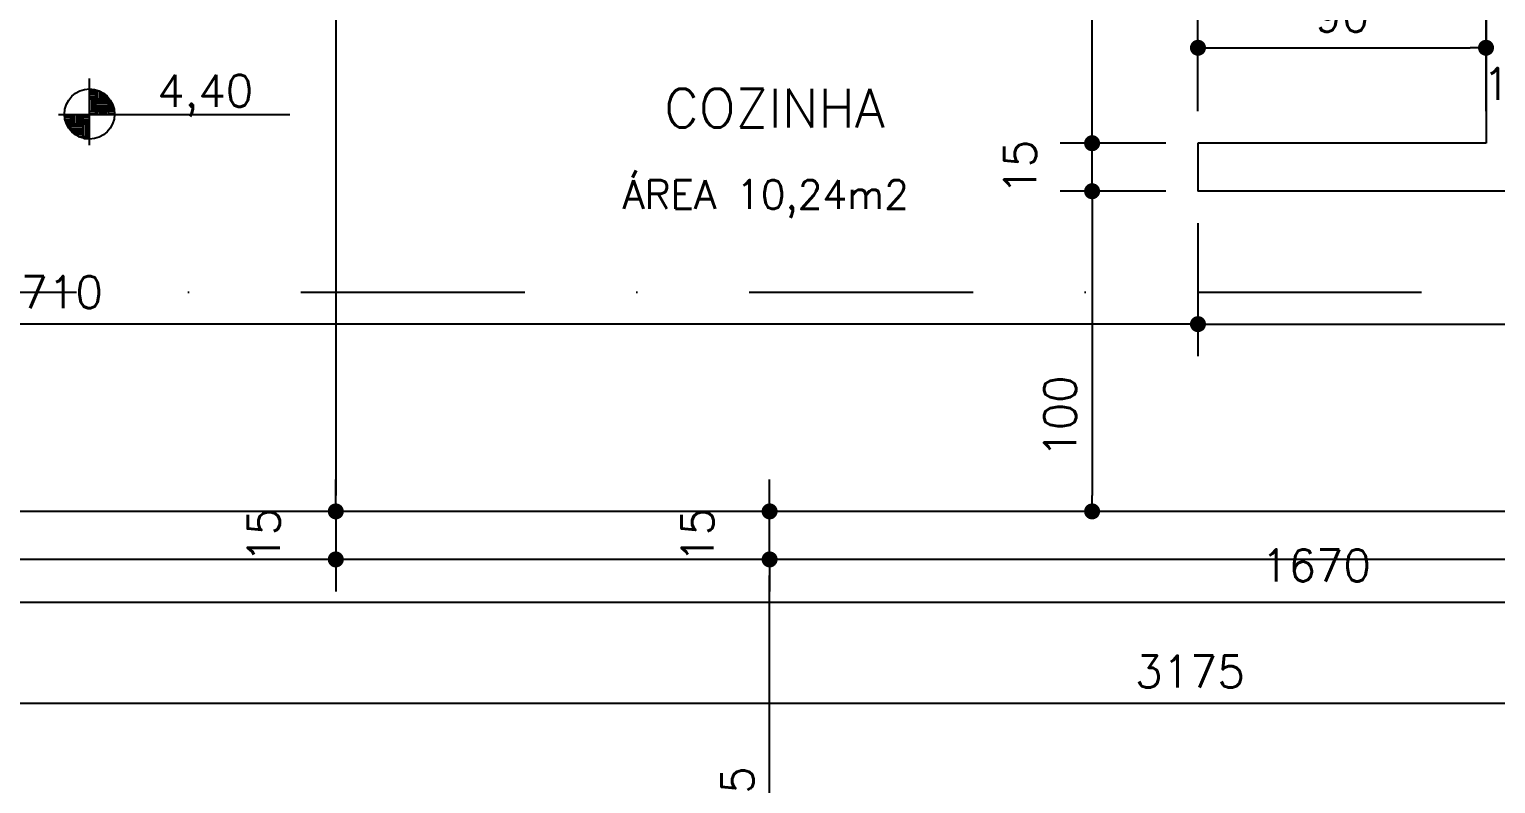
# Model space of a CAD drawing. Header units: inches. Extents: x 580771 to 672494, y 7715997 to 7829530.
# Drawn here: x 653922 to 654380.2, y 7723922.6 to 7724158.3 of the extents above; entities that cross this region are included whole.
import ezdxf

# ---------------------------------------------------------------- set-up
doc = ezdxf.new("R2010")
doc.units = ezdxf.units.IN
doc.header["$MEASUREMENT"] = 0
doc.header["$PDMODE"] = 2
doc.linetypes.add('DASHDOTX2', pattern=[2, 1, -0.5, 0, -0.5])
for name, color, linetype in [('02', 2, 'Continuous'), ('04', 4, 'Continuous'), ('Layer3', 3, 'Continuous'), ('NIVEL', 2, 'Continuous'), ('parede', 6, 'Continuous')]:
    doc.layers.add(name, color=color, linetype=linetype)
doc.styles.add('R80E50', font='romans.shx', dxfattribs={"height": 10})
doc.styles.add('ROMANS', font='romans', dxfattribs={"height": 0.2})
doc.dimstyles.new('ARQ50', dxfattribs={"dimscale": 50, "dimtxt": 10, "dimasz": 0.1, "dimexe": 0.2, "dimexo": 0.2, "dimgap": 0.1, "dimtad": 1, "dimdec": 0, "dimzin": 12, "dimdsep": 46, "dimtxsty": 'R80E50', "dimblk1": 'DOT', "dimblk2": 'DOT', "dimsah": 1, "dimcen": 0.4, "dimclrd": 15, "dimclre": 15, "dimclrt": 3, "dimadec": 0, "dimazin": 0, "dimtfac": 1, "dimtdec": 0, "dimtmove": 2, "dimatfit": 3, "dimldrblk": 'DOT', "dimfxl": 0.2, "dimtolj": 1, "dimtzin": 12, "dimarcsym": 0})

# ---------------------------------------------------------------- blocks, each defined once
blk = doc.blocks.new('_DOT')
at = {"color": 0, "linetype": 'ByBlock'}
blk.add_line((-0.5, 0), (-1, 0), dxfattribs=at)
at = {"color": 0, "linetype": 'ByBlock', "const_width": 0.5}
blk.add_lwpolyline([(-0.25, 0, 1), (0.25, 0, 1)], format="xyb", close=True, dxfattribs=at)
blk = doc.blocks.new('*D1354')
at = {"layer": 'Defpoints', "color": 0, "transparency": 16777216}
for p in [(653577.19, 7724007.68), (655247.19, 7724007.68), (653577.19, 7723979.22)]:
    blk.add_point(p, dxfattribs=at)
at = {"layer": 'NIVEL', "color": 15, "lineweight": -2, "transparency": 16777216}
for p, q in [((653577.19, 7723997.68), (653577.19, 7723969.22)), ((655247.19, 7723997.68), (655247.19, 7723969.22)), ((655242.19, 7723979.22), (653582.19, 7723979.22))]:
    blk.add_line(p, q, dxfattribs=at)
at = {"layer": 'NIVEL', "color": 15, "lineweight": -2, "transparency": 16777216, "xscale": 5, "yscale": 5, "zscale": 5, "rotation": 180}
blk.add_blockref('_DOT', (653577.19, 7723979.22), dxfattribs=at)
at = {"layer": 'NIVEL', "color": 15, "lineweight": -2, "transparency": 16777216, "xscale": 5, "yscale": 5, "zscale": 5}
blk.add_blockref('_DOT', (655247.19, 7723979.22), dxfattribs=at)
at = {"layer": 'NIVEL', "color": 3, "transparency": 16777216, "insert": (654324.07, 7723990.81), "char_height": 10, "attachment_point": 5, "style": 'R80E50'}
blk.add_mtext('\\A1;1670', dxfattribs=at)
blk = doc.blocks.new('*D1369')
at = {"layer": 'Defpoints', "color": 0, "transparency": 16777216}
for p in [(652697.19, 7724000.18), (655872.19, 7723992.68), (652697.19, 7723947.63)]:
    blk.add_point(p, dxfattribs=at)
at = {"layer": 'NIVEL', "color": 15, "lineweight": -2, "transparency": 16777216}
for p, q in [((652697.19, 7723990.18), (652697.19, 7723937.63)), ((655872.19, 7723982.68), (655872.19, 7723937.63)), ((655867.19, 7723947.63), (652702.19, 7723947.63))]:
    blk.add_line(p, q, dxfattribs=at)
at = {"layer": 'NIVEL', "color": 15, "lineweight": -2, "transparency": 16777216, "xscale": 5, "yscale": 5, "zscale": 5, "rotation": 180}
blk.add_blockref('_DOT', (652697.19, 7723947.63), dxfattribs=at)
at = {"layer": 'NIVEL', "color": 15, "lineweight": -2, "transparency": 16777216, "xscale": 5, "yscale": 5, "zscale": 5}
blk.add_blockref('_DOT', (655872.19, 7723947.63), dxfattribs=at)
at = {"layer": 'NIVEL', "color": 3, "transparency": 16777216, "insert": (654284.69, 7723957.63), "char_height": 10, "attachment_point": 5, "style": 'R80E50'}
blk.add_mtext('\\A1;3175', dxfattribs=at)
blk = doc.blocks.new('*D1337')
at = {"layer": 'Defpoints', "color": 0, "transparency": 16777216}
for p in [(654287.19, 7724107.68), (654607.19, 7724107.68), (654607.19, 7724066.17)]:
    blk.add_point(p, dxfattribs=at)
at = {"layer": 'NIVEL', "color": 15, "lineweight": -2, "transparency": 16777216}
for p, q in [((654287.19, 7724097.68), (654287.19, 7724056.17)), ((654607.19, 7724097.68), (654607.19, 7724056.17)), ((654292.19, 7724066.17), (654602.19, 7724066.17))]:
    blk.add_line(p, q, dxfattribs=at)
at = {"layer": 'NIVEL', "color": 15, "lineweight": -2, "transparency": 16777216, "xscale": 5, "yscale": 5, "zscale": 5, "rotation": 180}
blk.add_blockref('_DOT', (654287.19, 7724066.17), dxfattribs=at)
at = {"layer": 'NIVEL', "color": 15, "lineweight": -2, "transparency": 16777216, "xscale": 5, "yscale": 5, "zscale": 5}
blk.add_blockref('_DOT', (654607.19, 7724066.17), dxfattribs=at)
at = {"layer": 'NIVEL', "color": 3, "transparency": 16777216, "insert": (654447.19, 7724076.17), "char_height": 10, "attachment_point": 5, "style": 'R80E50'}
blk.add_mtext('\\A1;320', dxfattribs=at)
blk = doc.blocks.new('*D1329')
at = {"layer": 'Defpoints', "color": 0, "transparency": 16777216}
for p in [(654287.19, 7724107.68), (653577.19, 7724101.87), (653577.19, 7724066.17)]:
    blk.add_point(p, dxfattribs=at)
at = {"layer": 'NIVEL', "color": 15, "lineweight": -2, "transparency": 16777216}
for p, q in [((654287.19, 7724097.68), (654287.19, 7724056.17)), ((653577.19, 7724091.87), (653577.19, 7724056.17)), ((654282.19, 7724066.17), (653582.19, 7724066.17))]:
    blk.add_line(p, q, dxfattribs=at)
at = {"layer": 'NIVEL', "color": 15, "lineweight": -2, "transparency": 16777216, "xscale": 5, "yscale": 5, "zscale": 5, "rotation": 180}
blk.add_blockref('_DOT', (653577.19, 7724066.17), dxfattribs=at)
at = {"layer": 'NIVEL', "color": 15, "lineweight": -2, "transparency": 16777216, "xscale": 5, "yscale": 5, "zscale": 5}
blk.add_blockref('_DOT', (654287.19, 7724066.17), dxfattribs=at)
at = {"layer": 'NIVEL', "color": 3, "transparency": 16777216, "insert": (653932.19, 7724076.17), "char_height": 10, "attachment_point": 5, "style": 'R80E50'}
blk.add_mtext('\\A1;710', dxfattribs=at)
blk = doc.blocks.new('*D793')
at = {"layer": 'Defpoints', "color": 0, "transparency": 16777216}
for p in [(654287.19, 7724107.68), (654254.11, 7724007.68), (654287.19, 7724007.68)]:
    blk.add_point(p, dxfattribs=at)
at = {"layer": 'NIVEL', "color": 15, "lineweight": -2, "transparency": 16777216}
for p, q in [((654277.19, 7724107.68), (654244.11, 7724107.68)), ((654254.11, 7724102.68), (654254.11, 7724012.68)), ((654277.19, 7724007.68), (654244.11, 7724007.68))]:
    blk.add_line(p, q, dxfattribs=at)
at = {"layer": 'NIVEL', "color": 15, "lineweight": -2, "transparency": 16777216, "xscale": 5, "yscale": 5, "zscale": 5}
for p, rotation in [((654254.11, 7724107.68), 90), ((654254.11, 7724007.68), 270)]:
    blk.add_blockref('_DOT', p, dxfattribs=dict(at, rotation=rotation))
at = {"layer": 'NIVEL', "color": 3, "transparency": 16777216, "insert": (654244.11, 7724037.31), "char_height": 10, "attachment_point": 5, "rotation": 90, "style": 'R80E50'}
blk.add_mtext('\\A1;100', dxfattribs=at)
blk = doc.blocks.new('*D794')
at = {"layer": 'Defpoints', "color": 0, "transparency": 16777216}
for p in [(654254.11, 7724122.68), (654287.19, 7724122.68), (654287.19, 7724107.68)]:
    blk.add_point(p, dxfattribs=at)
at = {"layer": 'NIVEL', "color": 15, "lineweight": -2, "transparency": 16777216}
for p, q in [((654254.11, 7724127.68), (654254.11, 7724132.68)), ((654277.19, 7724122.68), (654244.11, 7724122.68)), ((654254.11, 7724107.68), (654254.11, 7724122.68)), ((654277.19, 7724107.68), (654244.11, 7724107.68)), ((654254.11, 7724102.68), (654254.11, 7724097.68))]:
    blk.add_line(p, q, dxfattribs=at)
at = {"layer": 'NIVEL', "color": 15, "lineweight": -2, "transparency": 16777216, "xscale": 5, "yscale": 5, "zscale": 5}
for p, rotation in [((654254.11, 7724122.68), 270), ((654254.11, 7724107.68), 90)]:
    blk.add_blockref('_DOT', p, dxfattribs=dict(at, rotation=rotation))
at = {"layer": 'NIVEL', "color": 3, "transparency": 16777216, "insert": (654231.61, 7724115.18), "char_height": 10, "attachment_point": 5, "rotation": 90, "style": 'R80E50'}
blk.add_mtext('\\A1;15', dxfattribs=at)
blk = doc.blocks.new('*D795')
at = {"layer": 'Defpoints', "color": 0, "transparency": 16777216}
for p in [(654254.11, 7724222.68), (654317.19, 7724222.68), (654287.19, 7724122.68)]:
    blk.add_point(p, dxfattribs=at)
at = {"layer": 'NIVEL', "color": 15, "lineweight": -2, "transparency": 16777216}
for p, q in [((654307.19, 7724222.68), (654244.11, 7724222.68)), ((654254.11, 7724127.68), (654254.11, 7724217.68)), ((654277.19, 7724122.68), (654244.11, 7724122.68))]:
    blk.add_line(p, q, dxfattribs=at)
at = {"layer": 'NIVEL', "color": 15, "lineweight": -2, "transparency": 16777216, "xscale": 5, "yscale": 5, "zscale": 5}
for p, rotation in [((654254.11, 7724222.68), 90), ((654254.11, 7724122.68), 270)]:
    blk.add_blockref('_DOT', p, dxfattribs=dict(at, rotation=rotation))
at = {"layer": 'NIVEL', "color": 3, "transparency": 16777216, "insert": (654244.11, 7724172.68), "char_height": 10, "attachment_point": 5, "rotation": 90, "style": 'R80E50'}
blk.add_mtext('\\A1;100', dxfattribs=at)
blk = doc.blocks.new('*D747')
at = {"layer": 'Defpoints', "color": 0, "transparency": 16777216}
for p in [(654057.19, 7724387.68), (654017.8, 7724007.68), (654057.19, 7724007.68)]:
    blk.add_point(p, dxfattribs=at)
at = {"layer": 'NIVEL', "color": 15, "lineweight": -2, "transparency": 16777216}
for p, q in [((654047.19, 7724387.68), (654007.8, 7724387.68)), ((654017.8, 7724382.68), (654017.8, 7724012.68)), ((654047.19, 7724007.68), (654007.8, 7724007.68))]:
    blk.add_line(p, q, dxfattribs=at)
at = {"layer": 'NIVEL', "color": 15, "lineweight": -2, "transparency": 16777216, "xscale": 5, "yscale": 5, "zscale": 5}
for p, rotation in [((654017.8, 7724387.68), 90), ((654017.8, 7724007.68), 270)]:
    blk.add_blockref('_DOT', p, dxfattribs=dict(at, rotation=rotation))
at = {"layer": 'NIVEL', "color": 3, "transparency": 16777216, "insert": (654007.8, 7724197.68), "char_height": 10, "attachment_point": 5, "rotation": 90, "style": 'R80E50'}
blk.add_mtext('\\A1;380', dxfattribs=at)
blk = doc.blocks.new('*D748')
at = {"layer": 'Defpoints', "color": 0, "transparency": 16777216}
for p in [(654057.19, 7724007.68), (654017.8, 7723992.68), (654033.61, 7723992.68)]:
    blk.add_point(p, dxfattribs=at)
at = {"layer": 'NIVEL', "color": 15, "lineweight": -2, "transparency": 16777216}
for p, q in [((654017.8, 7724012.68), (654017.8, 7724017.68)), ((654047.19, 7724007.68), (654007.8, 7724007.68)), ((654017.8, 7724007.68), (654017.8, 7723992.68)), ((654023.61, 7723992.68), (654007.8, 7723992.68)), ((654017.8, 7723987.68), (654017.8, 7723982.68))]:
    blk.add_line(p, q, dxfattribs=at)
at = {"layer": 'NIVEL', "color": 15, "lineweight": -2, "transparency": 16777216, "xscale": 5, "yscale": 5, "zscale": 5}
for p, rotation in [((654017.8, 7724007.68), 270), ((654017.8, 7723992.68), 90)]:
    blk.add_blockref('_DOT', p, dxfattribs=dict(at, rotation=rotation))
at = {"layer": 'NIVEL', "color": 3, "transparency": 16777216, "insert": (653995.3, 7724000.18), "char_height": 10, "attachment_point": 5, "rotation": 90, "style": 'R80E50'}
blk.add_mtext('\\A1;15', dxfattribs=at)
blk = doc.blocks.new('*D888')
at = {"layer": 'Defpoints', "color": 0, "transparency": 16777216}
for p in [(654153.35, 7723992.68), (654192.74, 7723992.68), (654192.74, 7723837.68)]:
    blk.add_point(p, dxfattribs=at)
at = {"layer": 'NIVEL', "color": 15, "lineweight": -2, "transparency": 16777216}
for p, q in [((654182.74, 7723992.68), (654143.35, 7723992.68)), ((654153.35, 7723842.68), (654153.35, 7723987.68)), ((654182.74, 7723837.68), (654143.35, 7723837.68))]:
    blk.add_line(p, q, dxfattribs=at)
at = {"layer": 'NIVEL', "color": 15, "lineweight": -2, "transparency": 16777216, "xscale": 5, "yscale": 5, "zscale": 5}
for p, rotation in [((654153.35, 7723992.68), 90), ((654153.35, 7723837.68), 270)]:
    blk.add_blockref('_DOT', p, dxfattribs=dict(at, rotation=rotation))
at = {"layer": 'NIVEL', "color": 3, "transparency": 16777216, "insert": (654143.35, 7723915.18), "char_height": 10, "attachment_point": 5, "rotation": 90, "style": 'R80E50'}
blk.add_mtext('\\A1;155', dxfattribs=at)
blk = doc.blocks.new('*D889')
at = {"layer": 'Defpoints', "color": 0, "transparency": 16777216}
for p in [(654153.35, 7724007.68), (654192.74, 7724007.68), (654192.74, 7723992.68)]:
    blk.add_point(p, dxfattribs=at)
at = {"layer": 'NIVEL', "color": 15, "lineweight": -2, "transparency": 16777216}
for p, q in [((654153.35, 7724012.68), (654153.35, 7724017.68)), ((654182.74, 7724007.68), (654143.35, 7724007.68)), ((654153.35, 7723992.68), (654153.35, 7724007.68)), ((654182.74, 7723992.68), (654143.35, 7723992.68)), ((654153.35, 7723987.68), (654153.35, 7723982.68))]:
    blk.add_line(p, q, dxfattribs=at)
at = {"layer": 'NIVEL', "color": 15, "lineweight": -2, "transparency": 16777216, "xscale": 5, "yscale": 5, "zscale": 5}
for p, rotation in [((654153.35, 7724007.68), 270), ((654153.35, 7723992.68), 90)]:
    blk.add_blockref('_DOT', p, dxfattribs=dict(at, rotation=rotation))
at = {"layer": 'NIVEL', "color": 3, "transparency": 16777216, "insert": (654130.85, 7724000.18), "char_height": 10, "attachment_point": 5, "rotation": 90, "style": 'R80E50'}
blk.add_mtext('\\A1;15', dxfattribs=at)
blk = doc.blocks.new('*D1308')
at = {"layer": 'Defpoints', "color": 0, "transparency": 16777216}
for p in [(654377.19, 7724174.96), (654377.19, 7724173.71), (654392.19, 7724173.71)]:
    blk.add_point(p, dxfattribs=at)
at = {"layer": 'NIVEL', "color": 15, "lineweight": -2, "transparency": 16777216}
for p, q in [((654372.19, 7724173.71), (654367.19, 7724173.71)), ((654392.19, 7724173.71), (654377.19, 7724173.71)), ((654397.19, 7724173.71), (654402.19, 7724173.71)), ((654377.19, 7724164.96), (654377.19, 7724163.71)), ((654392.19, 7724163.71), (654392.19, 7724163.71))]:
    blk.add_line(p, q, dxfattribs=at)
at = {"layer": 'NIVEL', "color": 15, "lineweight": -2, "transparency": 16777216, "xscale": 5, "yscale": 5, "zscale": 5}
blk.add_blockref('_DOT', (654377.19, 7724173.71), dxfattribs=at)
at = {"layer": 'NIVEL', "color": 15, "lineweight": -2, "transparency": 16777216, "xscale": 5, "yscale": 5, "zscale": 5, "rotation": 180}
blk.add_blockref('_DOT', (654392.19, 7724173.71), dxfattribs=at)
at = {"layer": 'NIVEL', "color": 3, "transparency": 16777216, "insert": (654384.69, 7724141.21), "char_height": 10, "attachment_point": 5, "style": 'R80E50'}
blk.add_mtext('\\A1;15', dxfattribs=at)
blk = doc.blocks.new('*D1382')
at = {"layer": 'Defpoints', "color": 0, "transparency": 16777216}
for p in [(654377.19, 7724152.49), (654287.19, 7724122.68), (654377.19, 7724122.68)]:
    blk.add_point(p, dxfattribs=at)
at = {"layer": 'NIVEL', "color": 15, "lineweight": -2, "transparency": 16777216}
for p, q in [((654287.19, 7724132.68), (654287.19, 7724162.49)), ((654377.19, 7724132.68), (654377.19, 7724162.49)), ((654292.19, 7724152.49), (654372.19, 7724152.49))]:
    blk.add_line(p, q, dxfattribs=at)
at = {"layer": 'NIVEL', "color": 15, "lineweight": -2, "transparency": 16777216, "xscale": 5, "yscale": 5, "zscale": 5, "rotation": 180}
blk.add_blockref('_DOT', (654287.19, 7724152.49), dxfattribs=at)
at = {"layer": 'NIVEL', "color": 15, "lineweight": -2, "transparency": 16777216, "xscale": 5, "yscale": 5, "zscale": 5}
blk.add_blockref('_DOT', (654377.19, 7724152.49), dxfattribs=at)
at = {"layer": 'NIVEL', "color": 3, "transparency": 16777216, "insert": (654332.19, 7724162.49), "char_height": 10, "attachment_point": 5, "style": 'R80E50'}
blk.add_mtext('\\A1;90', dxfattribs=at)
blk = doc.blocks.new('*X31')
at = {"color": 0}
for p, q in [((-1680, 3888), (-1680, 3892.29)), ((-1683.05, 3892), (-1680, 3892)), ((-1683.05, 3891), (-1680, 3891)), ((-1683.05, 3890), (-1680, 3890)), ((-1683.05, 3889), (-1680, 3889)), ((-1683.05, 3888), (-1680, 3888)), ((-1683, 3882), (-1683, 3888)), ((-1682, 3882), (-1682, 3888)), ((-1681, 3882), (-1681, 3888)), ((-1680, 3882), (-1680, 3888)), ((-1680, 3888), (-1674, 3888)), ((-1680, 3887), (-1674, 3887)), ((-1680, 3886), (-1674, 3886)), ((-1679, 3888), (-1679, 3891.98)), ((-1678, 3888), (-1678, 3891.57)), ((-1677, 3888), (-1677, 3891.05)), ((-1676, 3888), (-1676, 3890.4)), ((-1675, 3888), (-1675, 3889.59)), ((-1674, 3888), (-1674, 3888.57)), ((-1674, 3882), (-1674, 3888)), ((-1674, 3888), (-1673.54, 3888)), ((-1673, 3882), (-1673, 3887.24)), ((-1672, 3882), (-1672, 3885.37)), ((-1695.03, 3880), (-1692, 3880)), ((-1694.93, 3879), (-1692, 3879)), ((-1692, 3876), (-1692, 3880.69)), ((-1691, 3876), (-1691, 3880.69)), ((-1690, 3876), (-1690, 3880.69)), ((-1689, 3876), (-1689, 3880.69)), ((-1688, 3876), (-1688, 3880.69)), ((-1687, 3876), (-1687, 3880.69)), ((-1686, 3876), (-1686, 3880.69)), ((-1686, 3880), (-1683.05, 3880)), ((-1686, 3879), (-1683.05, 3879)), ((-1683.05, 3882), (-1680, 3882)), ((-1683.05, 3881), (-1680, 3881)), ((-1680, 3885), (-1674, 3885)), ((-1680, 3884), (-1674, 3884)), ((-1680, 3883), (-1674, 3883)), ((-1680, 3880.69), (-1680, 3882)), ((-1680, 3882), (-1674, 3882)), ((-1679, 3880.69), (-1679, 3882)), ((-1678, 3880.69), (-1678, 3882)), ((-1677, 3880.69), (-1677, 3882)), ((-1676, 3880.69), (-1676, 3882)), ((-1675, 3880.69), (-1675, 3882)), ((-1674, 3880.69), (-1674, 3882)), ((-1674, 3882), (-1671.12, 3882)), ((-1674, 3881), (-1671.05, 3881)), ((-1694.74, 3878), (-1692, 3878)), ((-1694.47, 3877), (-1692, 3877)), ((-1694.1, 3876), (-1692, 3876)), ((-1694, 3875.78), (-1694, 3876)), ((-1693, 3873.98), (-1693, 3876)), ((-1692, 3872.69), (-1692, 3876)), ((-1692, 3876), (-1686, 3876)), ((-1692, 3875), (-1686, 3875)), ((-1692, 3874), (-1686, 3874)), ((-1692, 3873), (-1686, 3873)), ((-1691.33, 3872), (-1686, 3872)), ((-1690.13, 3871), (-1686, 3871)), ((-1686, 3878), (-1683.05, 3878)), ((-1686, 3877), (-1683.05, 3877)), ((-1686, 3870), (-1686, 3876)), ((-1686, 3876), (-1683.05, 3876)), ((-1685, 3870), (-1685, 3876)), ((-1684, 3870), (-1684, 3876)), ((-1688.51, 3870), (-1686, 3870)), ((-1688, 3869.76), (-1688, 3870)), ((-1687, 3869.36), (-1687, 3870)), ((-1686, 3869.06), (-1686, 3870)), ((-1686, 3870), (-1683.05, 3870)), ((-1685.77, 3869), (-1683.05, 3869))]:
    blk.add_line(p, q, dxfattribs=at)

msp = doc.modelspace()

# ---------------------------------------------------------------- linework, layer by layer
at = {"layer": '04', "linetype": 'DASHDOTX2', "ltscale": 70}
msp.add_line((651204.859, 7724076.166), (656472.917, 7724076.166), dxfattribs=at)
at = {"layer": 'NIVEL', "color": 2, "linetype": 'Continuous'}
for p, q in [((653940.771, 7724142.843), (653940.771, 7724122.09)), ((654003.476, 7724131.566), (653931.136, 7724131.566))]:
    msp.add_line(p, q, dxfattribs=at)
msp.add_circle((653940.843, 7724131.785), 7.84, dxfattribs=at)
at = {"layer": 'parede'}
for p, q in [((654377.193, 7724442.685), (654377.193, 7724122.685)), ((654377.193, 7724122.685), (654287.193, 7724122.685)), ((654287.193, 7724122.685), (654287.193, 7724107.685)), ((654402.193, 7724107.685), (654287.193, 7724107.685)), ((655247.193, 7724007.685), (653577.193, 7724007.685)), ((655872.193, 7723992.685), (652697.193, 7723992.685))]:
    msp.add_line(p, q, dxfattribs=at)

# ---------------------------------------------------------------- block references
at = {"layer": 'NIVEL', "color": 1, "linetype": 'Continuous', "xscale": 0.6533333333209157, "yscale": 0.6533333333209157, "zscale": 0.6533333333209157}
msp.add_blockref('*X31', (655040.436, 7721596.403), dxfattribs=at)

# ---------------------------------------------------------------- texts
at = {"layer": '02', "insert": (654107.376, 7724099.422), "char_height": 9, "width": 104.16053, "attachment_point": 7, "style": 'R80E50'}
msp.add_mtext('\\pt63;{\\C2;ÁREA 10,24m2}', dxfattribs=at)
at = {"layer": 'Layer3', "style": 'R80E50'}
msp.add_text('COZINHA', height=12.1, dxfattribs=at).set_placement((654120.376, 7724127.612))
at = {"layer": 'NIVEL', "color": 2, "linetype": 'Continuous', "style": 'ROMANS'}
msp.add_text('4,40', height=10, dxfattribs=at).set_placement((653962.001, 7724134.09))

# ---------------------------------------------------------------- dimensions: what is measured, and where the dimension line sits
at = {"layer": 'NIVEL', "color": 4}
for base, p1, p2, picture, middle in [((654017.799, 7724007.685), (654057.193, 7724387.685), (654057.193, 7724007.685), '*D747', (654007.799, 7724197.685)), ((654254.115, 7724222.685), (654287.193, 7724122.685), (654317.193, 7724222.685), '*D795', (654244.115, 7724172.685)), ((654254.115, 7724122.685), (654287.193, 7724107.685), (654287.193, 7724122.685), '*D794', (654231.615, 7724115.185)), ((654017.799, 7723992.685), (654057.193, 7724007.685), (654033.612, 7723992.685), '*D748', (653995.299, 7724000.185)), ((654153.347, 7724007.685), (654192.741, 7723992.685), (654192.741, 7724007.685), '*D889', (654130.847, 7724000.185)), ((654153.347, 7723992.685), (654192.741, 7723837.685), (654192.741, 7723992.685), '*D888', (654143.347, 7723915.185))]:
    dim = msp.add_linear_dim(base=base, p1=p1, p2=p2, angle=90, dimstyle='ARQ50', dxfattribs=at)
    dim.commit()
    dim.dimension.update_dxf_attribs({"geometry": picture, "text_midpoint": middle})
at = {"layer": 'NIVEL', "color": 3}
dim = msp.add_linear_dim(base=(654377.193, 7724173.705), p1=(654392.193, 7724173.705), p2=(654377.193, 7724174.955), dimstyle='ARQ50', dxfattribs=at)
dim.commit()
dim.dimension.update_dxf_attribs({"geometry": '*D1308', "text_midpoint": (654384.693, 7724141.205)})
at = {"layer": 'NIVEL'}
dim = msp.add_linear_dim(base=(654377.193, 7724152.494), p1=(654287.193, 7724122.685), p2=(654377.193, 7724122.685), dimstyle='ARQ50', dxfattribs=at)
dim.commit()
dim.dimension.update_dxf_attribs({"geometry": '*D1382', "text_midpoint": (654332.193, 7724162.494)})
at = {"layer": 'NIVEL', "color": 4}
for base, p1, p2, picture, middle in [((653577.193, 7724066.166), (654287.193, 7724107.685), (653577.193, 7724101.866), '*D1329', (653932.193, 7724076.166)), ((654607.193, 7724066.166), (654287.193, 7724107.685), (654607.193, 7724107.685), '*D1337', (654447.193, 7724076.166)), ((652697.193, 7723947.63), (655872.193, 7723992.685), (652697.193, 7724000.185), '*D1369', (654284.693, 7723957.63))]:
    dim = msp.add_linear_dim(base=base, p1=p1, p2=p2, dimstyle='ARQ50', dxfattribs=at)
    dim.commit()
    dim.dimension.update_dxf_attribs({"geometry": picture, "text_midpoint": middle})
dim = msp.add_linear_dim(base=(654254.115, 7724007.685), p1=(654287.193, 7724107.685), p2=(654287.193, 7724007.685), angle=90, dimstyle='ARQ50', dxfattribs=at)
dim.commit()
dim.dimension.update_dxf_attribs({"geometry": '*D793', "text_midpoint": (654244.115, 7724037.307), "dimtype": 160})
dim = msp.add_linear_dim(base=(653577.193, 7723979.215), p1=(655247.193, 7724007.685), p2=(653577.193, 7724007.685), dimstyle='ARQ50', dxfattribs=at)
dim.commit()
dim.dimension.update_dxf_attribs({"geometry": '*D1354', "text_midpoint": (654324.065, 7723990.81), "dimtype": 160})

doc.saveas('drawing.dxf')
